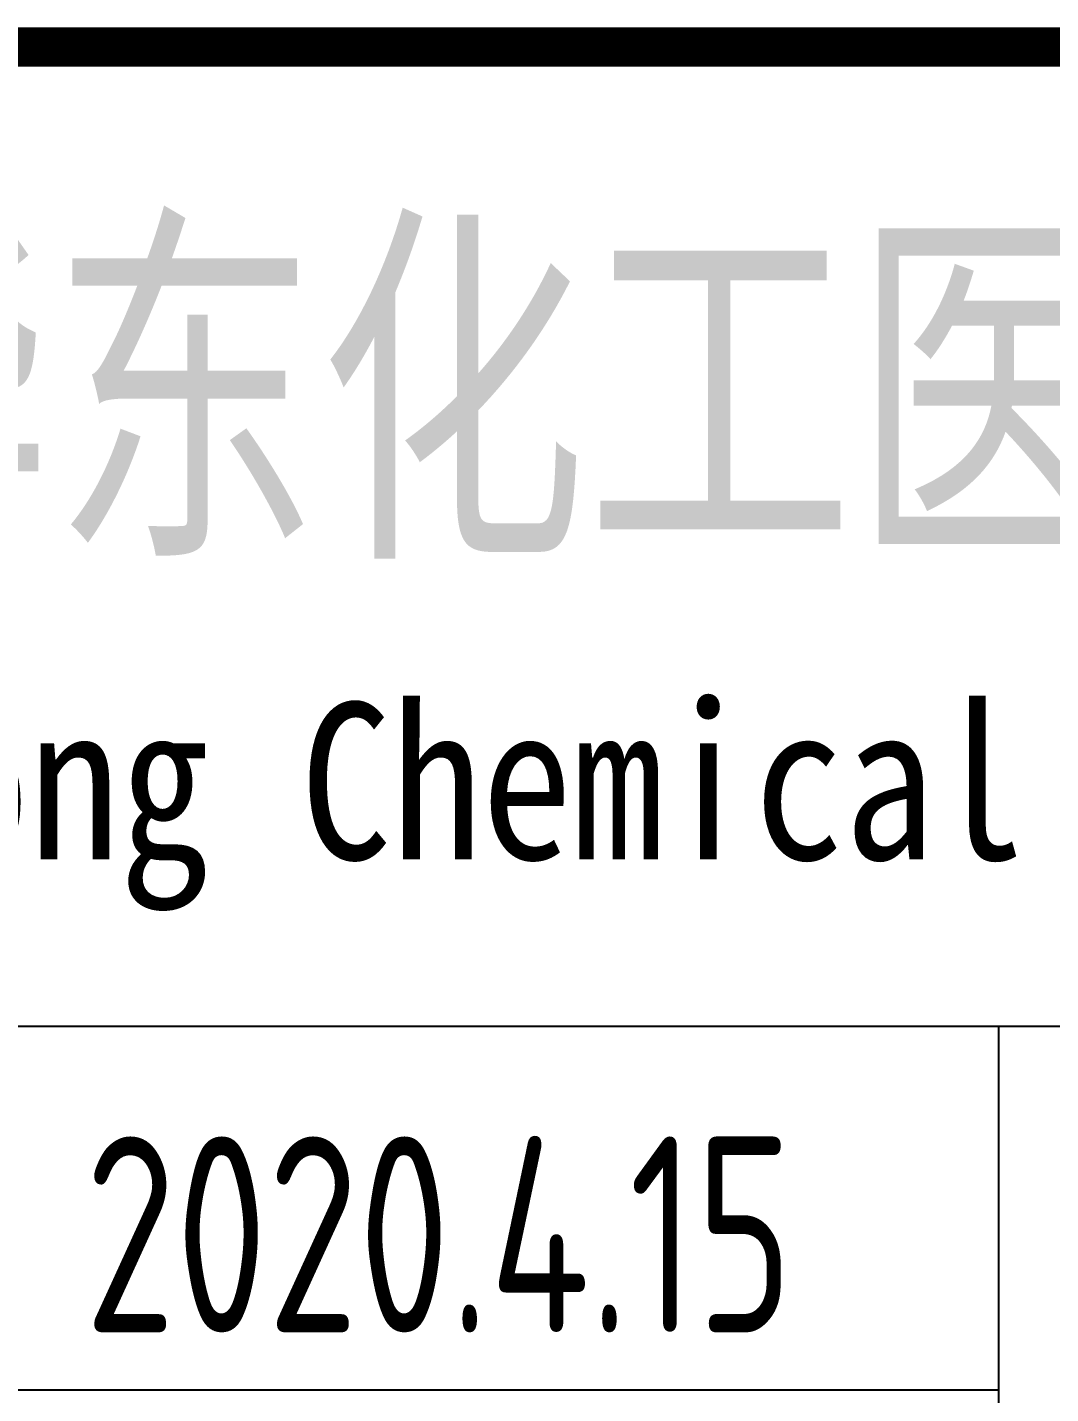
# Model space of a CAD drawing. Extents: x 5693218 to 11495510, y -728562 to -461276.
# Drawn here: x 5787761 to 5789589, y -499183 to -496741 of the extents above; entities that cross this region are included whole.
import ezdxf
from ezdxf.enums import TextEntityAlignment as Align

# ---------------------------------------------------------------- set-up
doc = ezdxf.new("R2010")
doc.units = 0
doc.header["$LTSCALE"] = 1000
doc.header["$MEASUREMENT"] = 0
doc.layers.get('0').update_dxf_attribs({"linetype": 'CONTINUOUS'})
doc.styles.add('ECEC_TQ_S', font='')
doc.styles.add('sceie', font='sceie.shx', dxfattribs={"width": 0.7, "bigfont": 'sceic.shx'})
doc.styles.get('ECEC_TQ_S').set_extended_font_data('SimSun')

msp = doc.modelspace()

# ---------------------------------------------------------------- linework, layer by layer
for p, q in [((5783997.1, -498526.5), (5801997.1, -498526.5)), ((5789497.1, -501776.5), (5789497.1, -498526.5)), ((5789497.1, -501776.5), (5789497.1, -498526.5)), ((5783997.1, -499176.5), (5789497.1, -499176.5))]:
    msp.add_line(p, q)
msp.add_lwpolyline([(5801997.1, -496776.5, 70, 70, 0), (5783997.1, -496776.5, 70, 70, 0), (5783997.1, -502776.5, 0, 0, 0)], format="xyseb")

# ---------------------------------------------------------------- texts
at = {"style": 'ECEC_TQ_S'}
for s, height, width, p in [('安徽华东化工医药工程有限责任公司', 500, 0.7, (5790192, -497376.5)), ('安徽华东化工医药工程有限责任公司', 500, 0.7, (5790192, -497376.5)), ('Anhui Huadong Chemical & Medical Engineering Co.,Ltd', 280, 0.85, (5790192, -498126.5)), ('Anhui Huadong Chemical & Medical Engineering Co.,Ltd', 280, 0.85, (5790192, -498126.5))]:
    msp.add_text(s, height=height, dxfattribs=dict(at, width=width)).set_placement(p, align=Align.MIDDLE)
at = {"style": 'sceie', "width": 0.8}
msp.add_attdef('2020.4.15', text='200320-02-040', height=350, dxfattribs=at).set_placement((5788496.5, -498897.9), align=Align.MIDDLE)
msp.add_attdef('2020.4.15', text='200320-02-040', height=350, dxfattribs=at).set_placement((5788496.5, -498897.9), align=Align.MIDDLE)

doc.saveas('drawing.dxf')
